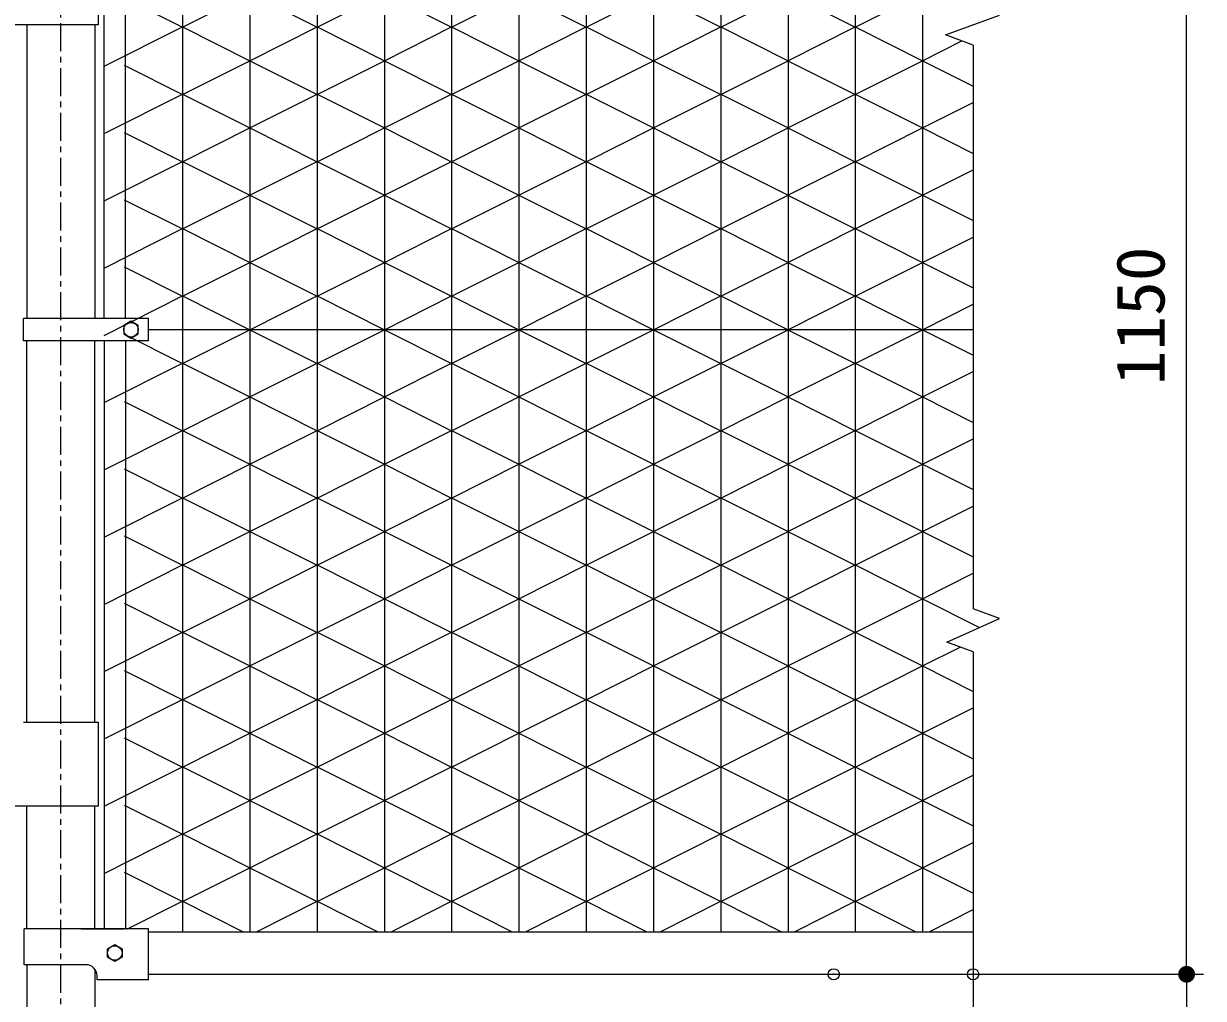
# Model space of a CAD drawing. Units: millimetres, scale not verified. Extents: x -4425 to 4425, y -3150 to 3150.
# Drawn here: x 2617 to 3669, y -119 to 750 of the extents above; entities that cross this region are included whole.
import ezdxf
from ezdxf.enums import TextEntityAlignment as Align

# ---------------------------------------------------------------- set-up
doc = ezdxf.new("R2010")
doc.units = ezdxf.units.MM
doc.header["$LTSCALE"] = 20
doc.header["$PDMODE"] = 32
doc.header["$PDSIZE"] = 10
doc.linetypes.add('USER1', pattern=[2, 1.25, -0.25, 0.25, -0.25])
for name, color, linetype, lineweight in [('0-0_BUHIN', 7, 'Continuous', 25), ('0-2_KOUZOU', 7, 'Continuous', 25), ('0-3_SUNPOU', 1, 'Continuous', 25), ('0-7_AMI', 7, 'Continuous', 25), ('0-D_AMI-HATCH', 6, 'Continuous', 25)]:
    doc.layers.add(name, color=color, linetype=linetype, lineweight=lineweight)
doc.layers.add('0-5_DEFPOINTS', color=7, linetype='Continuous')
doc.styles.add('ＭＳ ゴシック', font='')
doc.styles.get('ＭＳ ゴシック').set_extended_font_data('MS Gothic')

# ---------------------------------------------------------------- blocks, each defined once
blk = doc.blocks.new('M1')
at = {"layer": '0-3_SUNPOU'}
blk.add_line((-5, 0), (-38.58, 0), dxfattribs=at)
for points in [[(0, 0), (-5, 0), (-4.96, 0.63)], [(0, 0), (-4.96, -0.63), (-5, 0)], [(0, 0), (-4.96, 0.63), (-4.84, 1.24)], [(0, 0), (-4.84, -1.24), (-4.96, -0.63)], [(0, 0), (-4.84, 1.24), (-4.65, 1.84)], [(0, 0), (-4.65, -1.84), (-4.84, -1.24)], [(0, 0), (-4.65, 1.84), (-4.38, 2.41)], [(0, 0), (-4.38, -2.41), (-4.65, -1.84)], [(0, 0), (-4.38, 2.41), (-4.05, 2.94)], [(0, 0), (-4.05, -2.94), (-4.38, -2.41)], [(0, 0), (-4.05, 2.94), (-3.64, 3.42)], [(0, 0), (-3.64, -3.42), (-4.05, -2.94)], [(0, 0), (-3.64, 3.42), (-3.19, 3.85)], [(0, 0), (-3.19, -3.85), (-3.64, -3.42)], [(0, 0), (-3.19, 3.85), (-2.68, 4.22)], [(0, 0), (-2.68, -4.22), (-3.19, -3.85)], [(0, 0), (-2.68, 4.22), (-2.13, 4.52)], [(0, 0), (-2.13, -4.52), (-2.68, -4.22)], [(0, 0), (-2.13, 4.52), (-1.55, 4.76)], [(0, 0), (-1.55, -4.76), (-2.13, -4.52)], [(0, 0), (-1.55, 4.76), (-0.94, 4.91)], [(0, 0), (-0.94, -4.91), (-1.55, -4.76)], [(0, 0), (-0.94, 4.91), (-0.31, 4.99)], [(0, 0), (-0.31, -4.99), (-0.94, -4.91)], [(0, 0), (-0.31, 4.99), (0.31, 4.99)], [(0, 0), (0.31, -4.99), (-0.31, -4.99)], [(0, 0), (0.31, 4.99), (0.94, 4.91)], [(0, 0), (0.94, 4.91), (1.55, 4.76)], [(0, 0), (1.55, 4.76), (2.13, 4.52)], [(0, 0), (2.13, 4.52), (2.68, 4.22)], [(0, 0), (2.68, 4.22), (3.19, 3.85)], [(0, 0), (3.19, 3.85), (3.64, 3.42)], [(0, 0), (3.64, 3.42), (4.05, 2.94)], [(0, 0), (4.05, 2.94), (4.38, 2.41)], [(0, 0), (4.38, 2.41), (4.65, 1.84)], [(0, 0), (4.65, 1.84), (4.84, 1.24)], [(0, 0), (4.84, 1.24), (4.96, 0.63)], [(0, 0), (4.96, 0.63), (5, 0)], [(0, 0), (0.94, -4.91), (0.31, -4.99)], [(0, 0), (1.55, -4.76), (0.94, -4.91)], [(0, 0), (2.13, -4.52), (1.55, -4.76)], [(0, 0), (2.68, -4.22), (2.13, -4.52)], [(0, 0), (3.19, -3.85), (2.68, -4.22)], [(0, 0), (3.64, -3.42), (3.19, -3.85)], [(0, 0), (4.05, -2.94), (3.64, -3.42)], [(0, 0), (4.38, -2.41), (4.05, -2.94)], [(0, 0), (4.65, -1.84), (4.38, -2.41)], [(0, 0), (4.84, -1.24), (4.65, -1.84)], [(0, 0), (4.96, -0.63), (4.84, -1.24)], [(0, 0), (5, 0), (4.96, -0.63)]]:
    blk.add_solid(points, dxfattribs=at)

msp = doc.modelspace()

# ---------------------------------------------------------------- linework, layer by layer
at = {"layer": '0-0_BUHIN'}
for p, q in [((2683.31, 824.06), (2683.31, 749.06)), ((2683.31, 749.06), (2603.41, 749.06)), ((2616.71, 127.06), (2683.31, 127.06)), ((2683.31, 127.06), (2683.31, 52.06)), ((2683.31, 52.06), (2603.41, 52.06))]:
    msp.add_line(p, q, dxfattribs=at)
at = {"layer": '0-2_KOUZOU', "color": 1, "linetype": 'USER1'}
msp.add_line((2650.01, -474.48), (2650.01, 1089.36), dxfattribs=at)
at = {"layer": '0-2_KOUZOU'}
for p, q in [((2688.52, 487.06), (2688.52, 1011.81)), ((2707.52, 487.06), (2707.52, 1011.81)), ((2619.76, 749.06), (2619.76, 487.06)), ((2680.26, 749.06), (2680.26, 487.06)), ((2616.76, 467.06), (2616.76, 487.06)), ((3463.66, 477.06), (2728.01, 477.06)), ((2728.01, 467.06), (2616.76, 467.06)), ((2619.76, 127.06), (2619.76, 467.06)), ((2680.26, 127.06), (2680.26, 467.06)), ((2688.51, 467.06), (2688.51, -57.44)), ((2707.51, 467.06), (2707.51, -57.44)), ((2619.76, -57.44), (2619.76, 52.06)), ((2680.26, -57.44), (2680.26, 52.06)), ((2617.26, -89.44), (2617.26, -57.44)), ((2728.01, -57.44), (2617.26, -57.44)), ((2668.02, -57.44), (2706.33, -57.44)), ((2728.01, -102.94), (2728.01, -57.44)), ((2728.01, -59.94), (3463.66, -59.94)), ((2672.26, -89.44), (2617.26, -89.44)), ((2680.26, -93.44), (2680.26, -397.94)), ((2728.01, -97.94), (3463.66, -97.94))]:
    msp.add_line(p, q, dxfattribs=at)
for points in [[(2728.01, 467.06), (2728.01, 487.06), (2616.76, 487.06)], [(2619.76, -89.44), (2619.76, -397.94), (2680.26, -397.94)], [(2728.01, -102.94), (2682.26, -102.94), (2682.26, -99.44)]]:
    msp.add_lwpolyline(points, dxfattribs=at)
for points in [[(2712.51, 484.57), (2706.01, 480.81), (2706.01, 473.31), (2712.51, 469.56), (2719.01, 473.31), (2719.01, 480.81)], [(2698.01, -86.45), (2691.51, -82.69), (2691.51, -75.19), (2698.01, -71.43), (2704.51, -75.19), (2704.51, -82.69)]]:
    msp.add_lwpolyline(points, close=True, dxfattribs=at)
for centre in [(2712.51, 477.06), (2698.01, -78.94)]:
    msp.add_circle(centre, 6.5, dxfattribs=at)
msp.add_arc((2672.26, -99.44), 10, 0, 90, dxfattribs=at)
at = {"layer": '0-3_SUNPOU'}
for p, q in [((3654.07, -67.94), (3654.07, 1022.06)), ((3654.07, -67.94), (3654.07, -37.94)), ((3354.4, -97.94), (3669.07, -97.94)), ((3478.66, -97.94), (3669.07, -97.94)), ((3654.07, -97.94), (3654.07, -147.94))]:
    msp.add_line(p, q, dxfattribs=at)
at = {"layer": '0-5_DEFPOINTS'}
for p in [(3339.4, -97.94), (3463.66, -97.94)]:
    msp.add_point(p, dxfattribs=at)
at = {"layer": '0-7_AMI'}
for p, q in [((3463.66, 731.04), (3438.95, 740.03)), ((3463.66, 731.04), (3463.66, 227.98)), ((3463.66, 189.78), (3463.66, -339.23))]:
    msp.add_line(p, q, dxfattribs=at)
for points in [[(3438.95, 740.03), (3487.16, 757.58), (3463.66, 766.13)], [(3463.66, 189.78), (3440.17, 198.33), (3487.16, 219.43), (3463.66, 227.98)]]:
    msp.add_lwpolyline(points, dxfattribs=at)
at = {"layer": '0-D_AMI-HATCH'}
for p, q in [((2758.55, 1014.06), (2758.55, -59.94)), ((2818.55, 1014.06), (2818.55, -59.94)), ((2878.55, 1014.06), (2878.55, -59.94)), ((2938.55, 1014.06), (2938.55, -59.94)), ((2998.55, 1014.06), (2998.55, -59.94)), ((3058.55, 1014.06), (3058.55, -59.94)), ((3118.55, 1014.06), (3118.55, -59.94)), ((3178.55, 1014.06), (3178.55, -59.94)), ((3238.55, 1014.06), (3238.55, -59.94)), ((3298.55, 1014.06), (3298.55, -59.94)), ((3358.55, 1014.06), (3358.55, -59.94)), ((3418.55, 1014.06), (3418.55, -59.94)), ((2706.51, 773.06), (2758.53, 746.93)), ((2758.53, 746.93), (2818.55, 777.08)), ((2818.51, 777.08), (2878.53, 746.93)), ((2878.53, 746.93), (2938.55, 777.08)), ((2938.51, 777.08), (2998.53, 746.93)), ((2998.53, 746.93), (3058.55, 777.08)), ((3058.51, 777.08), (3118.53, 746.93)), ((3118.53, 746.93), (3178.55, 777.08)), ((3178.51, 777.08), (3238.53, 746.93)), ((3238.53, 746.93), (3298.55, 777.08)), ((3298.51, 777.08), (3358.53, 746.93)), ((3358.53, 746.93), (3418.55, 777.08)), ((2688.52, 712.06), (2758.53, 747.23)), ((2758.53, 747.23), (2818.55, 717.08)), ((2818.51, 717.08), (2878.53, 747.23)), ((2878.53, 747.23), (2938.55, 717.08)), ((2938.51, 717.08), (2998.53, 747.23)), ((2998.53, 747.23), (3058.55, 717.08)), ((3058.51, 717.08), (3118.53, 747.23)), ((3118.53, 747.23), (3178.55, 717.08)), ((3178.51, 717.08), (3238.53, 747.23)), ((3238.53, 747.23), (3298.55, 717.08)), ((3298.51, 717.08), (3358.53, 747.23)), ((3358.53, 747.23), (3418.55, 717.08)), ((3418.51, 717.08), (3453.59, 734.7)), ((2758.53, 686.93), (2818.55, 717.08)), ((2818.51, 717.08), (2878.53, 686.93)), ((2878.53, 686.93), (2938.55, 717.08)), ((2938.51, 717.08), (2998.53, 686.93)), ((2998.53, 686.93), (3058.55, 717.08)), ((3058.51, 717.08), (3118.53, 686.93)), ((3118.53, 686.93), (3178.55, 717.08)), ((3178.51, 717.08), (3238.53, 686.93)), ((3238.53, 686.93), (3298.55, 717.08)), ((3298.51, 717.08), (3358.53, 686.93)), ((3358.53, 686.93), (3418.55, 717.08)), ((3418.51, 717.08), (3463.66, 694.4)), ((2706.51, 713.06), (2758.53, 686.93)), ((2688.52, 652.06), (2758.53, 687.23)), ((2758.53, 687.23), (2818.55, 657.08)), ((2818.51, 657.08), (2878.53, 687.23)), ((2878.53, 687.23), (2938.55, 657.08)), ((2938.51, 657.08), (2998.53, 687.23)), ((2998.53, 687.23), (3058.55, 657.08)), ((3058.51, 657.08), (3118.53, 687.23)), ((3118.53, 687.23), (3178.55, 657.08)), ((3178.51, 657.08), (3238.53, 687.23)), ((3238.53, 687.23), (3298.55, 657.08)), ((3298.51, 657.08), (3358.53, 687.23)), ((3358.53, 687.23), (3418.55, 657.08)), ((3418.51, 657.08), (3463.66, 679.76)), ((2706.51, 653.06), (2758.53, 626.93)), ((2758.53, 626.93), (2818.55, 657.08)), ((2818.51, 657.08), (2878.53, 626.93)), ((2878.53, 626.93), (2938.55, 657.08)), ((2938.51, 657.08), (2998.53, 626.93)), ((2998.53, 626.93), (3058.55, 657.08)), ((3058.51, 657.08), (3118.53, 626.93)), ((3118.53, 626.93), (3178.55, 657.08)), ((3178.51, 657.08), (3238.53, 626.93)), ((3238.53, 626.93), (3298.55, 657.08)), ((3298.51, 657.08), (3358.53, 626.93)), ((3358.53, 626.93), (3418.55, 657.08)), ((3418.51, 657.08), (3463.66, 634.4)), ((2688.52, 592.06), (2758.53, 627.23)), ((2758.53, 627.23), (2818.55, 597.08)), ((2818.51, 597.08), (2878.53, 627.23)), ((2878.53, 627.23), (2938.55, 597.08)), ((2938.51, 597.08), (2998.53, 627.23)), ((2998.53, 627.23), (3058.55, 597.08)), ((3058.51, 597.08), (3118.53, 627.23)), ((3118.53, 627.23), (3178.55, 597.08)), ((3178.51, 597.08), (3238.53, 627.23)), ((3238.53, 627.23), (3298.55, 597.08)), ((3298.51, 597.08), (3358.53, 627.23)), ((3358.53, 627.23), (3418.55, 597.08)), ((3418.51, 597.08), (3463.66, 619.76)), ((2706.51, 593.06), (2758.53, 566.93)), ((2758.53, 566.93), (2818.55, 597.08)), ((2818.51, 597.08), (2878.53, 566.93)), ((2878.53, 566.93), (2938.55, 597.08)), ((2938.51, 597.08), (2998.53, 566.93)), ((2998.53, 566.93), (3058.55, 597.08)), ((3058.51, 597.08), (3118.53, 566.93)), ((3118.53, 566.93), (3178.55, 597.08)), ((3178.51, 597.08), (3238.53, 566.93)), ((3238.53, 566.93), (3298.55, 597.08)), ((3298.51, 597.08), (3358.53, 566.93)), ((3358.53, 566.93), (3418.55, 597.08)), ((3418.51, 597.08), (3463.66, 574.4)), ((2688.52, 532.06), (2758.53, 567.23)), ((2758.53, 567.23), (2818.55, 537.08)), ((2818.51, 537.08), (2878.53, 567.23)), ((2878.53, 567.23), (2938.55, 537.08)), ((2938.51, 537.08), (2998.53, 567.23)), ((2998.53, 567.23), (3058.55, 537.08)), ((3058.51, 537.08), (3118.53, 567.23)), ((3118.53, 567.23), (3178.55, 537.08)), ((3178.51, 537.08), (3238.53, 567.23)), ((3238.53, 567.23), (3298.55, 537.08)), ((3298.51, 537.08), (3358.53, 567.23)), ((3358.53, 567.23), (3418.55, 537.08)), ((3418.51, 537.08), (3463.66, 559.76)), ((2758.53, 506.93), (2818.55, 537.08)), ((2818.51, 537.08), (2878.53, 506.93)), ((2878.53, 506.93), (2938.55, 537.08)), ((2938.51, 537.08), (2998.53, 506.93)), ((2998.53, 506.93), (3058.55, 537.08)), ((3058.51, 537.08), (3118.53, 506.93)), ((3118.53, 506.93), (3178.55, 537.08)), ((3178.51, 537.08), (3238.53, 506.93)), ((3238.53, 506.93), (3298.55, 537.08)), ((3298.51, 537.08), (3358.53, 506.93)), ((3358.53, 506.93), (3418.55, 537.08)), ((3418.51, 537.08), (3463.66, 514.4)), ((2706.51, 533.06), (2758.53, 506.93)), ((2688.52, 472.06), (2758.53, 507.23)), ((2758.53, 507.23), (2818.55, 477.08)), ((2818.51, 477.08), (2878.53, 507.23)), ((2878.53, 507.23), (2938.55, 477.08)), ((2938.51, 477.08), (2998.53, 507.23)), ((2998.53, 507.23), (3058.55, 477.08)), ((3058.51, 477.08), (3118.53, 507.23)), ((3118.53, 507.23), (3178.55, 477.08)), ((3178.51, 477.08), (3238.53, 507.23)), ((3238.53, 507.23), (3298.55, 477.08)), ((3298.51, 477.08), (3358.53, 507.23)), ((3358.53, 507.23), (3418.55, 477.08)), ((3418.51, 477.08), (3463.66, 499.76)), ((2758.53, 446.93), (2818.55, 477.08)), ((2818.51, 477.08), (2878.53, 446.93)), ((2878.53, 446.93), (2938.55, 477.08)), ((2938.51, 477.08), (2998.53, 446.93)), ((2998.53, 446.93), (3058.55, 477.08)), ((3058.51, 477.08), (3118.53, 446.93)), ((3118.53, 446.93), (3178.55, 477.08)), ((3178.51, 477.08), (3238.53, 446.93)), ((3238.53, 446.93), (3298.55, 477.08)), ((3298.51, 477.08), (3358.53, 446.93)), ((3358.53, 446.93), (3418.55, 477.08)), ((3418.51, 477.08), (3463.66, 454.4)), ((2706.51, 473.06), (2758.53, 446.93)), ((2688.52, 412.06), (2758.53, 447.23)), ((2758.53, 447.23), (2818.55, 417.08)), ((2818.51, 417.08), (2878.53, 447.23)), ((2878.53, 447.23), (2938.55, 417.08)), ((2938.51, 417.08), (2998.53, 447.23)), ((2998.53, 447.23), (3058.55, 417.08)), ((3058.51, 417.08), (3118.53, 447.23)), ((3118.53, 447.23), (3178.55, 417.08)), ((3178.51, 417.08), (3238.53, 447.23)), ((3238.53, 447.23), (3298.55, 417.08)), ((3298.51, 417.08), (3358.53, 447.23)), ((3358.53, 447.23), (3418.55, 417.08)), ((3418.51, 417.08), (3463.66, 439.76)), ((2706.51, 413.06), (2758.53, 386.93)), ((2758.53, 386.93), (2818.55, 417.08)), ((2818.51, 417.08), (2878.53, 386.93)), ((2878.53, 386.93), (2938.55, 417.08)), ((2938.51, 417.08), (2998.53, 386.93)), ((2998.53, 386.93), (3058.55, 417.08)), ((3058.51, 417.08), (3118.53, 386.93)), ((3118.53, 386.93), (3178.55, 417.08)), ((3178.51, 417.08), (3238.53, 386.93)), ((3238.53, 386.93), (3298.55, 417.08)), ((3298.51, 417.08), (3358.53, 386.93)), ((3358.53, 386.93), (3418.55, 417.08)), ((3418.51, 417.08), (3463.66, 394.4)), ((2688.52, 352.06), (2758.53, 387.23)), ((2758.53, 387.23), (2818.55, 357.08)), ((2818.51, 357.08), (2878.53, 387.23)), ((2878.53, 387.23), (2938.55, 357.08)), ((2938.51, 357.08), (2998.53, 387.23)), ((2998.53, 387.23), (3058.55, 357.08)), ((3058.51, 357.08), (3118.53, 387.23)), ((3118.53, 387.23), (3178.55, 357.08)), ((3178.51, 357.08), (3238.53, 387.23)), ((3238.53, 387.23), (3298.55, 357.08)), ((3298.51, 357.08), (3358.53, 387.23)), ((3358.53, 387.23), (3418.55, 357.08)), ((3418.51, 357.08), (3463.66, 379.76)), ((2706.51, 353.06), (2758.53, 326.93)), ((2758.53, 326.93), (2818.55, 357.08)), ((2818.51, 357.08), (2878.53, 326.93)), ((2878.53, 326.93), (2938.55, 357.08)), ((2938.51, 357.08), (2998.53, 326.93)), ((2998.53, 326.93), (3058.55, 357.08)), ((3058.51, 357.08), (3118.53, 326.93)), ((3118.53, 326.93), (3178.55, 357.08)), ((3178.51, 357.08), (3238.53, 326.93)), ((3238.53, 326.93), (3298.55, 357.08)), ((3298.51, 357.08), (3358.53, 326.93)), ((3358.53, 326.93), (3418.55, 357.08)), ((3418.51, 357.08), (3463.66, 334.4)), ((2688.52, 292.06), (2758.53, 327.23)), ((2758.53, 327.23), (2818.55, 297.08)), ((2818.51, 297.08), (2878.53, 327.23)), ((2878.53, 327.23), (2938.55, 297.08)), ((2938.51, 297.08), (2998.53, 327.23)), ((2998.53, 327.23), (3058.55, 297.08)), ((3058.51, 297.08), (3118.53, 327.23)), ((3118.53, 327.23), (3178.55, 297.08)), ((3178.51, 297.08), (3238.53, 327.23)), ((3238.53, 327.23), (3298.55, 297.08)), ((3298.51, 297.08), (3358.53, 327.23)), ((3358.53, 327.23), (3418.55, 297.08)), ((3418.51, 297.08), (3463.66, 319.76)), ((2758.53, 266.93), (2818.55, 297.08)), ((2818.51, 297.08), (2878.53, 266.93)), ((2878.53, 266.93), (2938.55, 297.08)), ((2938.51, 297.08), (2998.53, 266.93)), ((2998.53, 266.93), (3058.55, 297.08)), ((3058.51, 297.08), (3118.53, 266.93)), ((3118.53, 266.93), (3178.55, 297.08)), ((3178.51, 297.08), (3238.53, 266.93)), ((3238.53, 266.93), (3298.55, 297.08)), ((3298.51, 297.08), (3358.53, 266.93)), ((3358.53, 266.93), (3418.55, 297.08)), ((3418.51, 297.08), (3463.66, 274.4)), ((2706.51, 293.06), (2758.53, 266.93)), ((2688.52, 232.06), (2758.53, 267.23)), ((2758.53, 267.23), (2818.55, 237.08)), ((2818.51, 237.08), (2878.53, 267.23)), ((2878.53, 267.23), (2938.55, 237.08)), ((2938.51, 237.08), (2998.53, 267.23)), ((2998.53, 267.23), (3058.55, 237.08)), ((3058.51, 237.08), (3118.53, 267.23)), ((3118.53, 267.23), (3178.55, 237.08)), ((3178.51, 237.08), (3238.53, 267.23)), ((3238.53, 267.23), (3298.55, 237.08)), ((3298.51, 237.08), (3358.53, 267.23)), ((3358.53, 267.23), (3418.55, 237.08)), ((3418.51, 237.08), (3463.66, 259.76)), ((2706.51, 233.06), (2758.53, 206.93)), ((2758.53, 206.93), (2818.55, 237.08)), ((2818.51, 237.08), (2878.53, 206.93)), ((2878.53, 206.93), (2938.55, 237.08)), ((2938.51, 237.08), (2998.53, 206.93)), ((2998.53, 206.93), (3058.55, 237.08)), ((3058.51, 237.08), (3118.53, 206.93)), ((3118.53, 206.93), (3178.55, 237.08)), ((3178.51, 237.08), (3238.53, 206.93)), ((3238.53, 206.93), (3298.55, 237.08)), ((3298.51, 237.08), (3358.53, 206.93)), ((3358.53, 206.93), (3418.55, 237.08)), ((3418.51, 237.08), (3469.47, 211.48)), ((2688.52, 172.06), (2758.53, 207.23)), ((2758.53, 207.23), (2818.55, 177.08)), ((2818.51, 177.08), (2878.53, 207.23)), ((2878.53, 207.23), (2938.55, 177.08)), ((2938.51, 177.08), (2998.53, 207.23)), ((2998.53, 207.23), (3058.55, 177.08)), ((3058.51, 177.08), (3118.53, 207.23)), ((3118.53, 207.23), (3178.55, 177.08)), ((3178.51, 177.08), (3238.53, 207.23)), ((3238.53, 207.23), (3298.55, 177.08)), ((3298.51, 177.08), (3358.53, 207.23)), ((3358.53, 207.23), (3418.55, 177.08)), ((3418.51, 177.08), (3452.14, 193.97)), ((2706.51, 173.06), (2758.53, 146.93)), ((2758.53, 146.93), (2818.55, 177.08)), ((2818.51, 177.08), (2878.53, 146.93)), ((2878.53, 146.93), (2938.55, 177.08)), ((2938.51, 177.08), (2998.53, 146.93)), ((2998.53, 146.93), (3058.55, 177.08)), ((3058.51, 177.08), (3118.53, 146.93)), ((3118.53, 146.93), (3178.55, 177.08)), ((3178.51, 177.08), (3238.53, 146.93)), ((3238.53, 146.93), (3298.55, 177.08)), ((3298.51, 177.08), (3358.53, 146.93)), ((3358.53, 146.93), (3418.55, 177.08)), ((3418.51, 177.08), (3463.66, 154.4)), ((2688.52, 112.06), (2758.53, 147.23)), ((2758.53, 147.23), (2818.55, 117.08)), ((2818.51, 117.08), (2878.53, 147.23)), ((2878.53, 147.23), (2938.55, 117.08)), ((2938.51, 117.08), (2998.53, 147.23)), ((2998.53, 147.23), (3058.55, 117.08)), ((3058.51, 117.08), (3118.53, 147.23)), ((3118.53, 147.23), (3178.55, 117.08)), ((3178.51, 117.08), (3238.53, 147.23)), ((3238.53, 147.23), (3298.55, 117.08)), ((3298.51, 117.08), (3358.53, 147.23)), ((3358.53, 147.23), (3418.55, 117.08)), ((3418.51, 117.08), (3463.66, 139.76)), ((2758.53, 86.93), (2818.55, 117.08)), ((2818.51, 117.08), (2878.53, 86.93)), ((2878.53, 86.93), (2938.55, 117.08)), ((2938.51, 117.08), (2998.53, 86.93)), ((2998.53, 86.93), (3058.55, 117.08)), ((3058.51, 117.08), (3118.53, 86.93)), ((3118.53, 86.93), (3178.55, 117.08)), ((3178.51, 117.08), (3238.53, 86.93)), ((3238.53, 86.93), (3298.55, 117.08)), ((3298.51, 117.08), (3358.53, 86.93)), ((3358.53, 86.93), (3418.55, 117.08)), ((3418.51, 117.08), (3463.66, 94.4)), ((2706.51, 113.06), (2758.53, 86.93)), ((2688.52, 52.06), (2758.53, 87.23)), ((2758.53, 87.23), (2818.55, 57.08)), ((2818.51, 57.08), (2878.53, 87.23)), ((2878.53, 87.23), (2938.55, 57.08)), ((2938.51, 57.08), (2998.53, 87.23)), ((2998.53, 87.23), (3058.55, 57.08)), ((3058.51, 57.08), (3118.53, 87.23)), ((3118.53, 87.23), (3178.55, 57.08)), ((3178.51, 57.08), (3238.53, 87.23)), ((3238.53, 87.23), (3298.55, 57.08)), ((3298.51, 57.08), (3358.53, 87.23)), ((3358.53, 87.23), (3418.55, 57.08)), ((3418.51, 57.08), (3463.66, 79.76)), ((2706.51, 53.06), (2758.53, 26.93)), ((2758.53, 26.93), (2818.55, 57.08)), ((2818.51, 57.08), (2878.53, 26.93)), ((2878.53, 26.93), (2938.55, 57.08)), ((2938.51, 57.08), (2998.53, 26.93)), ((2998.53, 26.93), (3058.55, 57.08)), ((3058.51, 57.08), (3118.53, 26.93)), ((3118.53, 26.93), (3178.55, 57.08)), ((3178.51, 57.08), (3238.53, 26.93)), ((3238.53, 26.93), (3298.55, 57.08)), ((3298.51, 57.08), (3358.53, 26.93)), ((3358.53, 26.93), (3418.55, 57.08)), ((3418.51, 57.08), (3463.66, 34.4)), ((2688.52, -7.94), (2758.53, 27.23)), ((2758.53, 27.23), (2818.55, -2.92)), ((2818.51, -2.92), (2878.53, 27.23)), ((2878.53, 27.23), (2938.55, -2.92)), ((2938.51, -2.92), (2998.53, 27.23)), ((2998.53, 27.23), (3058.55, -2.92)), ((3058.51, -2.92), (3118.53, 27.23)), ((3118.53, 27.23), (3178.55, -2.92)), ((3178.51, -2.92), (3238.53, 27.23)), ((3238.53, 27.23), (3298.55, -2.92)), ((3298.51, -2.92), (3358.53, 27.23)), ((3358.53, 27.23), (3418.55, -2.92)), ((3418.51, -2.92), (3463.66, 19.76)), ((2706.51, -6.94), (2758.53, -33.07)), ((2758.53, -33.07), (2818.55, -2.92)), ((2818.51, -2.92), (2878.53, -33.07)), ((2878.53, -33.07), (2938.55, -2.92)), ((2938.51, -2.92), (2998.53, -33.07)), ((2998.53, -33.07), (3058.55, -2.92)), ((3058.51, -2.92), (3118.53, -33.07)), ((3118.53, -33.07), (3178.55, -2.92)), ((3178.51, -2.92), (3238.53, -33.07)), ((3238.53, -33.07), (3298.55, -2.92)), ((3298.51, -2.92), (3358.53, -33.07)), ((3358.53, -33.07), (3418.55, -2.92)), ((3418.51, -2.92), (3463.66, -25.6)), ((2708.93, -57.69), (2758.53, -32.77)), ((2758.53, -32.77), (2812.61, -59.94)), ((2824.45, -59.94), (2878.53, -32.77)), ((2878.53, -32.77), (2932.61, -59.94)), ((2944.45, -59.94), (2998.53, -32.77)), ((2998.53, -32.77), (3052.61, -59.94)), ((3064.45, -59.94), (3118.53, -32.77)), ((3118.53, -32.77), (3172.61, -59.94)), ((3184.45, -59.94), (3238.53, -32.77)), ((3238.53, -32.77), (3292.61, -59.94)), ((3304.45, -59.94), (3358.53, -32.77)), ((3358.53, -32.77), (3412.61, -59.94)), ((3424.45, -59.94), (3463.66, -40.24))]:
    msp.add_line(p, q, dxfattribs=at)

# ---------------------------------------------------------------- block references
at = {"layer": '0-3_SUNPOU', "xscale": 1.5, "yscale": 1.5, "rotation": 270}
msp.add_blockref('M1', (3654.07, -97.94), dxfattribs=at)
msp.add_blockref('M1', (3654.07, -97.94), dxfattribs=at)

# ---------------------------------------------------------------- texts
at = {"layer": '0-3_SUNPOU', "color": 3, "style": 'ＭＳ ゴシック', "width": 1.05}
msp.add_text('1150', height=43.3, rotation=90, dxfattribs=at).set_placement((3647.4, 427.56), align=Align.BOTTOM_LEFT)

doc.saveas('drawing.dxf')
